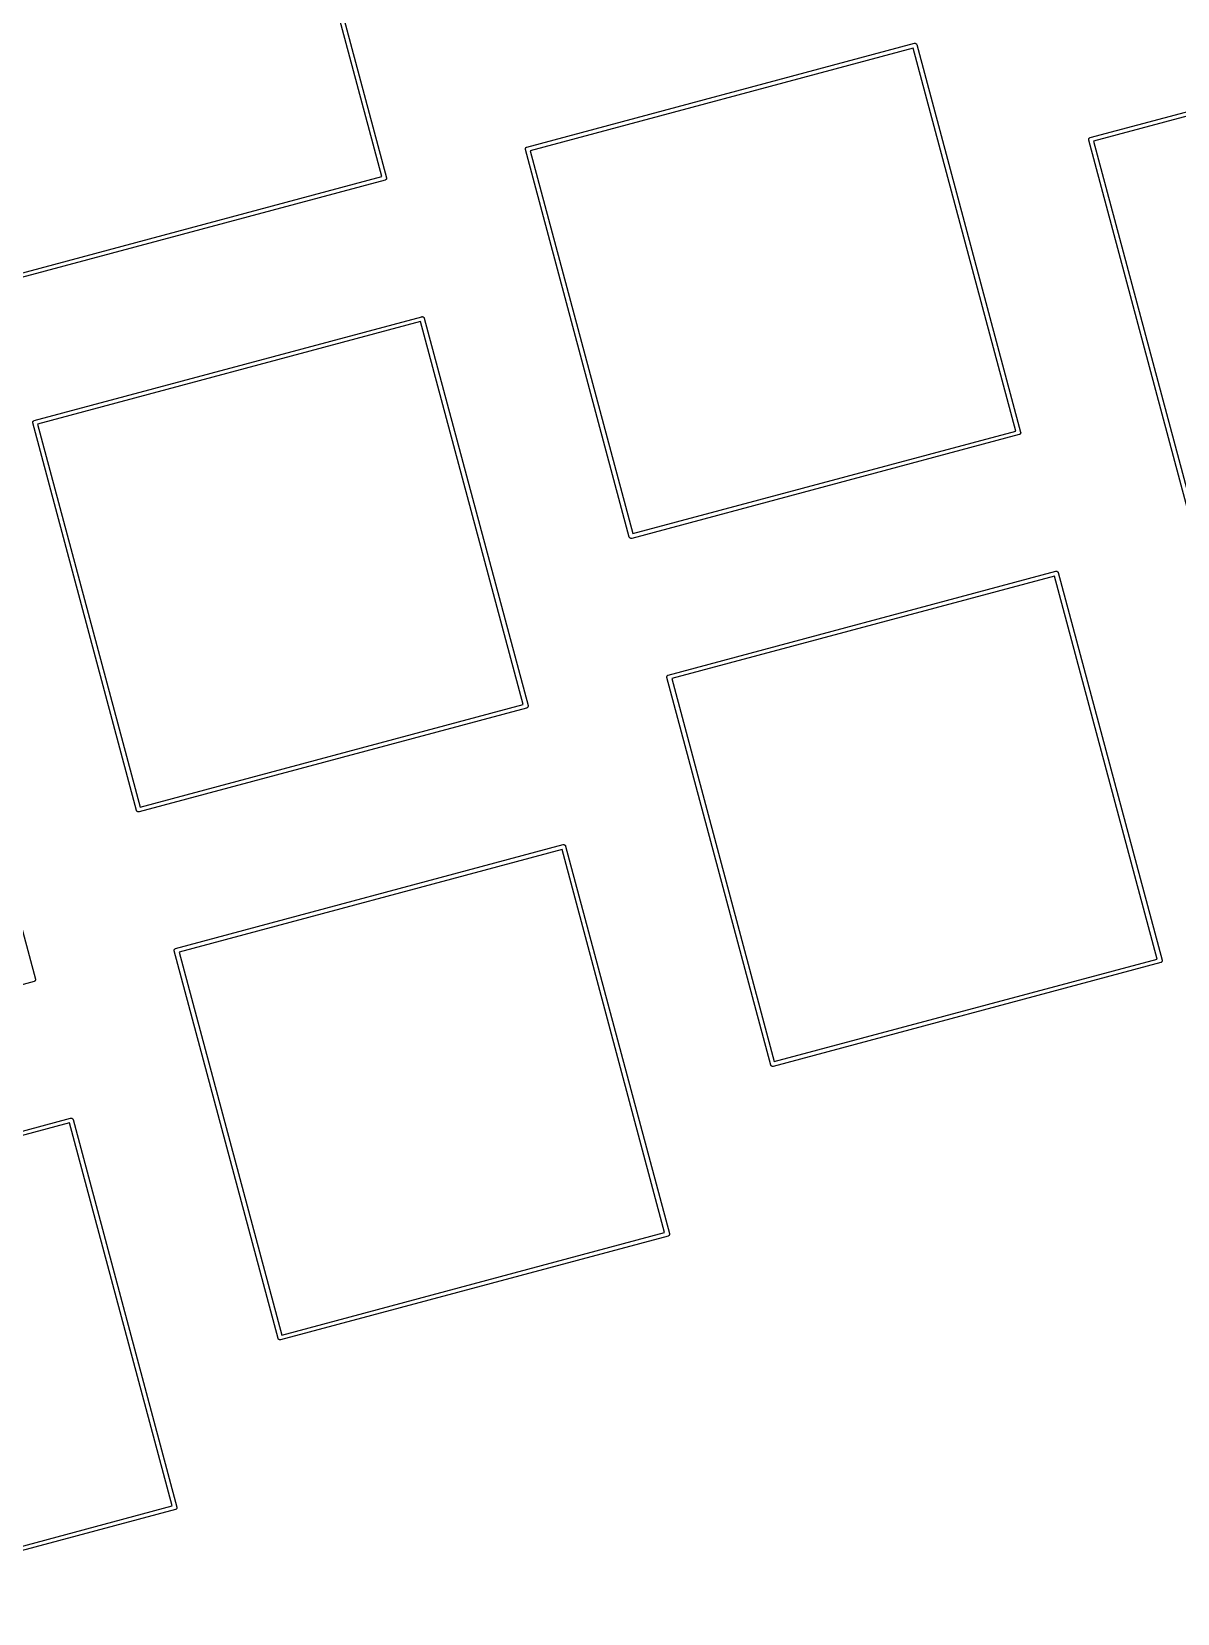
# Model space of a CAD drawing. Extents: x -13 to 326, y -133 to -5.
# Drawn here: x 201.6 to 241.6, y -125.1 to -70 of the extents above; entities that cross this region are included whole.
import ezdxf

# ---------------------------------------------------------------- set-up
doc = ezdxf.new("R2010")
doc.units = 0
doc.header["$MEASUREMENT"] = 0
doc.layers.add('BLACK', color=7, linetype='CONTINUOUS')

msp = doc.modelspace()

# ---------------------------------------------------------------- linework, layer by layer
at = {"layer": 'BLACK', "linetype": 'CONTINUOUS'}
for p, q in [((213.845, -75.0658), (210.269, -61.719)), ((210.395, -61.5995), (214.014, -75.1064)), ((218.901, -74.0397), (232.408, -70.4205)), ((232.408, -70.4205), (232.415, -70.4188)), ((232.408, -70.4205), (232.408, -70.4205)), ((232.415, -70.4188), (232.422, -70.4193)), ((232.422, -70.4193), (232.428, -70.4188)), ((232.428, -70.4188), (232.435, -70.4205)), ((232.435, -70.4205), (232.442, -70.4211)), ((232.442, -70.4211), (232.448, -70.424)), ((232.448, -70.424), (232.454, -70.4257)), ((232.454, -70.4257), (232.46, -70.4296)), ((232.46, -70.4296), (232.466, -70.4325)), ((232.466, -70.4325), (232.471, -70.4372)), ((232.471, -70.4372), (232.476, -70.4411)), ((232.476, -70.4411), (232.48, -70.4467)), ((232.48, -70.4467), (232.485, -70.4515)), ((232.485, -70.4515), (232.488, -70.4576)), ((232.488, -70.4576), (232.492, -70.4631)), ((232.492, -70.4631), (232.493, -70.4697)), ((232.493, -70.4697), (232.493, -70.4697)), ((232.493, -70.4697), (236.113, -83.9765)), ((238.535, -73.7094), (252.042, -70.0902)), ((252.001, -70.2589), (238.654, -73.8351)), ((232.368, -70.5892), (219.021, -74.1654)), ((235.944, -83.9359), (232.368, -70.5892)), ((238.484, -73.7745), (238.486, -73.768)), ((238.485, -73.7813), (238.484, -73.7745)), ((238.484, -73.788), (238.485, -73.7813)), ((238.486, -73.7945), (238.484, -73.788)), ((238.486, -73.7612), (238.489, -73.7551)), ((238.486, -73.768), (238.486, -73.7612)), ((242.105, -87.3014), (238.486, -73.7945)), ((238.486, -73.7945), (238.486, -73.7945)), ((238.489, -73.7551), (238.491, -73.7486)), ((238.491, -73.7486), (238.495, -73.743)), ((238.495, -73.743), (238.498, -73.7369)), ((238.498, -73.7369), (238.502, -73.7321)), ((238.502, -73.7321), (238.506, -73.7265)), ((238.506, -73.7265), (238.512, -73.7227)), ((238.512, -73.7227), (238.517, -73.7179)), ((238.517, -73.7179), (238.523, -73.715)), ((238.523, -73.715), (238.528, -73.7111)), ((238.528, -73.7111), (238.535, -73.7094)), ((238.535, -73.7094), (238.535, -73.7094)), ((238.654, -73.8351), (242.231, -87.1819)), ((218.85, -74.1048), (218.852, -74.0983)), ((218.851, -74.1115), (218.85, -74.1048)), ((218.85, -74.1183), (218.851, -74.1115)), ((218.852, -74.1248), (218.85, -74.1183)), ((218.852, -74.0983), (218.853, -74.0915)), ((222.471, -87.6317), (218.852, -74.1248)), ((218.852, -74.1248), (218.852, -74.1248)), ((218.853, -74.0915), (218.856, -74.0854)), ((218.856, -74.0854), (218.857, -74.0788)), ((218.857, -74.0788), (218.861, -74.0733)), ((218.861, -74.0733), (218.864, -74.0672)), ((218.864, -74.0672), (218.869, -74.0624)), ((218.869, -74.0624), (218.873, -74.0568)), ((218.873, -74.0568), (218.878, -74.0529)), ((218.878, -74.0529), (218.883, -74.0482)), ((218.883, -74.0482), (218.889, -74.0453)), ((218.889, -74.0453), (218.895, -74.0414)), ((218.895, -74.0414), (218.901, -74.0397)), ((218.901, -74.0397), (218.901, -74.0397)), ((219.021, -74.1654), (222.597, -87.5122)), ((213.965, -75.1915), (200.458, -78.8107)), ((200.498, -78.642), (213.845, -75.0658)), ((213.971, -75.1898), (213.965, -75.1915)), ((213.965, -75.1915), (213.965, -75.1915)), ((213.977, -75.1859), (213.971, -75.1898)), ((213.983, -75.183), (213.977, -75.1859)), ((213.988, -75.1782), (213.983, -75.183)), ((213.993, -75.1744), (213.988, -75.1782)), ((213.997, -75.1688), (213.993, -75.1744)), ((214.002, -75.164), (213.997, -75.1688)), ((214.005, -75.1579), (214.002, -75.164)), ((214.009, -75.1524), (214.005, -75.1579)), ((214.01, -75.1458), (214.009, -75.1524)), ((214.013, -75.1397), (214.01, -75.1458)), ((214.014, -75.1329), (214.013, -75.1397)), ((214.014, -75.1064), (214.014, -75.1064)), ((214.014, -75.1064), (214.016, -75.1129)), ((214.016, -75.1264), (214.014, -75.1329)), ((214.016, -75.1129), (214.015, -75.1196)), ((214.015, -75.1196), (214.016, -75.1264)), ((201.733, -83.5704), (215.24, -79.9512)), ((215.199, -80.1199), (201.853, -83.6961)), ((218.776, -93.4667), (215.199, -80.1199)), ((215.24, -79.9512), (215.247, -79.9495)), ((215.24, -79.9512), (215.24, -79.9512)), ((215.247, -79.9495), (215.253, -79.9501)), ((215.253, -79.9501), (215.26, -79.9495)), ((215.26, -79.9495), (215.267, -79.9512)), ((215.267, -79.9512), (215.273, -79.9518)), ((215.273, -79.9518), (215.279, -79.9547)), ((215.279, -79.9547), (215.286, -79.9564)), ((215.286, -79.9564), (215.292, -79.9603)), ((215.292, -79.9603), (215.298, -79.9632)), ((215.298, -79.9632), (215.302, -79.968)), ((215.302, -79.968), (215.308, -79.9718)), ((215.308, -79.9718), (215.312, -79.9774)), ((215.312, -79.9774), (215.317, -79.9822)), ((215.317, -79.9822), (215.32, -79.9883)), ((215.32, -79.9883), (215.323, -79.9939)), ((215.323, -79.9939), (215.325, -80.0004)), ((215.325, -80.0004), (215.325, -80.0004)), ((215.325, -80.0004), (218.944, -93.5073)), ((201.682, -83.6355), (201.684, -83.629)), ((201.683, -83.6423), (201.682, -83.6355)), ((201.682, -83.649), (201.683, -83.6423)), ((201.684, -83.6555), (201.682, -83.649)), ((201.684, -83.629), (201.685, -83.6222)), ((205.303, -97.1624), (201.684, -83.6555)), ((201.684, -83.6555), (201.684, -83.6555)), ((201.685, -83.6222), (201.687, -83.6161)), ((201.687, -83.6161), (201.689, -83.6096)), ((201.689, -83.6096), (201.693, -83.604)), ((201.693, -83.604), (201.696, -83.5979)), ((201.696, -83.5979), (201.701, -83.5931)), ((201.701, -83.5931), (201.705, -83.5875)), ((201.705, -83.5875), (201.71, -83.5837)), ((201.71, -83.5837), (201.715, -83.5789)), ((201.715, -83.5789), (201.721, -83.576)), ((201.721, -83.576), (201.727, -83.5721)), ((201.727, -83.5721), (201.733, -83.5704)), ((201.733, -83.5704), (201.733, -83.5704)), ((201.853, -83.6961), (205.429, -97.0429)), ((236.063, -84.0617), (222.557, -87.6808)), ((222.597, -87.5122), (235.944, -83.9359)), ((236.07, -84.0599), (236.063, -84.0617)), ((236.063, -84.0617), (236.063, -84.0617)), ((236.075, -84.0561), (236.07, -84.0599)), ((236.082, -84.0532), (236.075, -84.0561)), ((236.086, -84.0484), (236.082, -84.0532)), ((236.092, -84.0445), (236.086, -84.0484)), ((236.096, -84.039), (236.092, -84.0445)), ((236.101, -84.0342), (236.096, -84.039)), ((236.103, -84.0281), (236.101, -84.0342)), ((236.107, -84.0225), (236.103, -84.0281)), ((236.109, -84.016), (236.107, -84.0225)), ((236.112, -84.0098), (236.109, -84.016)), ((236.113, -84.0031), (236.112, -84.0098)), ((236.113, -83.9765), (236.113, -83.9765)), ((236.113, -83.9765), (236.114, -83.9831)), ((236.114, -83.9966), (236.113, -84.0031)), ((236.114, -83.9831), (236.114, -83.9898)), ((236.114, -83.9898), (236.114, -83.9966)), ((222.473, -87.6382), (222.471, -87.6317)), ((222.471, -87.6317), (222.471, -87.6317)), ((222.477, -87.6438), (222.473, -87.6382)), ((222.48, -87.6499), (222.477, -87.6438)), ((222.485, -87.6547), (222.48, -87.6499)), ((222.489, -87.6602), (222.485, -87.6547)), ((222.494, -87.6641), (222.489, -87.6602)), ((222.499, -87.6689), (222.494, -87.6641)), ((222.505, -87.6718), (222.499, -87.6689)), ((222.511, -87.6756), (222.505, -87.6718)), ((222.517, -87.6774), (222.511, -87.6756)), ((222.523, -87.6803), (222.517, -87.6774)), ((222.53, -87.6808), (222.523, -87.6803)), ((222.537, -87.6826), (222.53, -87.6808)), ((222.543, -87.682), (222.537, -87.6826)), ((222.55, -87.6826), (222.543, -87.682)), ((222.557, -87.6808), (222.55, -87.6826)), ((222.557, -87.6808), (222.557, -87.6808)), ((223.832, -92.4405), (237.339, -88.8214)), ((237.298, -88.99), (223.951, -92.5663)), ((240.874, -102.337), (237.298, -88.99)), ((237.339, -88.8214), (237.345, -88.8196)), ((237.339, -88.8214), (237.339, -88.8214)), ((237.345, -88.8196), (237.352, -88.8202)), ((237.352, -88.8202), (237.359, -88.8196)), ((237.359, -88.8196), (237.365, -88.8214)), ((237.365, -88.8214), (237.372, -88.822)), ((237.372, -88.822), (237.378, -88.8248)), ((237.378, -88.8248), (237.385, -88.8266)), ((237.385, -88.8266), (237.39, -88.8305)), ((237.39, -88.8305), (237.396, -88.8333)), ((237.396, -88.8333), (237.401, -88.8381)), ((237.401, -88.8381), (237.407, -88.842)), ((237.407, -88.842), (237.411, -88.8475)), ((237.411, -88.8475), (237.415, -88.8523)), ((237.415, -88.8523), (237.418, -88.8585)), ((237.418, -88.8585), (237.422, -88.864)), ((237.422, -88.864), (237.424, -88.8706)), ((237.424, -88.8706), (237.424, -88.8706)), ((237.424, -88.8706), (241.043, -102.377)), ((198.157, -89.5311), (201.776, -103.038)), ((223.781, -92.5057), (223.783, -92.4991)), ((223.782, -92.5124), (223.781, -92.5057)), ((223.781, -92.5192), (223.782, -92.5124)), ((223.783, -92.5257), (223.781, -92.5192)), ((223.783, -92.4924), (223.786, -92.4863)), ((223.783, -92.4991), (223.783, -92.4924)), ((227.402, -106.033), (223.783, -92.5257)), ((223.783, -92.5257), (223.783, -92.5257)), ((223.786, -92.4863), (223.788, -92.4797)), ((223.788, -92.4797), (223.792, -92.4742)), ((223.792, -92.4742), (223.795, -92.468)), ((223.795, -92.468), (223.799, -92.4633)), ((223.799, -92.4633), (223.803, -92.4577)), ((223.803, -92.4577), (223.809, -92.4538)), ((223.809, -92.4538), (223.814, -92.449)), ((223.814, -92.449), (223.82, -92.4462)), ((223.82, -92.4462), (223.825, -92.4423)), ((223.825, -92.4423), (223.832, -92.4405)), ((223.832, -92.4405), (223.832, -92.4405)), ((223.951, -92.5663), (227.528, -105.913)), ((218.895, -93.5924), (205.388, -97.2116)), ((205.429, -97.0429), (218.776, -93.4667)), ((218.902, -93.5907), (218.895, -93.5924)), ((218.895, -93.5924), (218.895, -93.5924)), ((218.907, -93.5868), (218.902, -93.5907)), ((218.913, -93.5839), (218.907, -93.5868)), ((218.918, -93.5791), (218.913, -93.5839)), ((218.924, -93.5753), (218.918, -93.5791)), ((218.928, -93.5697), (218.924, -93.5753)), ((218.932, -93.5649), (218.928, -93.5697)), ((218.935, -93.5588), (218.932, -93.5649)), ((218.939, -93.5532), (218.935, -93.5588)), ((218.941, -93.5467), (218.939, -93.5532)), ((218.944, -93.5406), (218.941, -93.5467)), ((218.944, -93.5073), (218.944, -93.5073)), ((218.944, -93.5073), (218.946, -93.5138)), ((218.946, -93.5273), (218.944, -93.5338)), ((218.944, -93.5338), (218.944, -93.5406)), ((218.946, -93.5138), (218.945, -93.5205)), ((218.945, -93.5205), (218.946, -93.5273)), ((205.305, -97.1689), (205.303, -97.1624)), ((205.303, -97.1624), (205.303, -97.1624)), ((205.309, -97.1745), (205.305, -97.1689)), ((205.312, -97.1806), (205.309, -97.1745)), ((205.316, -97.1854), (205.312, -97.1806)), ((205.32, -97.191), (205.316, -97.1854)), ((205.326, -97.1948), (205.32, -97.191)), ((205.331, -97.1996), (205.326, -97.1948)), ((205.337, -97.2025), (205.331, -97.1996)), ((205.342, -97.2064), (205.337, -97.2025)), ((205.349, -97.2081), (205.342, -97.2064)), ((205.355, -97.211), (205.349, -97.2081)), ((205.362, -97.2116), (205.355, -97.211)), ((205.368, -97.2133), (205.362, -97.2116)), ((205.375, -97.2127), (205.368, -97.2133)), ((205.382, -97.2133), (205.375, -97.2127)), ((205.388, -97.2116), (205.382, -97.2133)), ((205.388, -97.2116), (205.388, -97.2116)), ((206.664, -101.971), (220.171, -98.3521)), ((220.13, -98.5208), (206.783, -102.097)), ((223.706, -111.868), (220.13, -98.5208)), ((220.171, -98.3521), (220.177, -98.3504)), ((220.171, -98.3521), (220.171, -98.3521)), ((220.177, -98.3504), (220.184, -98.351)), ((220.184, -98.351), (220.191, -98.3504)), ((220.191, -98.3504), (220.197, -98.3521)), ((220.197, -98.3521), (220.204, -98.3527)), ((220.204, -98.3527), (220.21, -98.3556)), ((220.21, -98.3556), (220.216, -98.3573)), ((220.216, -98.3573), (220.222, -98.3612)), ((220.222, -98.3612), (220.228, -98.3641)), ((220.228, -98.3641), (220.233, -98.3689)), ((220.233, -98.3689), (220.239, -98.3727)), ((220.239, -98.3727), (220.242, -98.3783)), ((220.242, -98.3783), (220.247, -98.3831)), ((220.247, -98.3831), (220.25, -98.3892)), ((220.25, -98.3892), (220.254, -98.3947)), ((220.254, -98.3947), (220.256, -98.4013)), ((220.256, -98.4013), (220.256, -98.4013)), ((220.256, -98.4013), (223.875, -111.908)), ((206.641, -101.985), (206.645, -101.98)), ((206.645, -101.98), (206.652, -101.977)), ((206.652, -101.977), (206.657, -101.973)), ((206.657, -101.973), (206.664, -101.971)), ((206.664, -101.971), (206.664, -101.971)), ((206.613, -102.036), (206.614, -102.03)), ((206.613, -102.043), (206.613, -102.036)), ((206.613, -102.05), (206.613, -102.043)), ((206.614, -102.056), (206.613, -102.05)), ((206.614, -102.03), (206.615, -102.023)), ((210.234, -115.563), (206.614, -102.056)), ((206.614, -102.056), (206.614, -102.056)), ((206.615, -102.023), (206.618, -102.017)), ((206.618, -102.017), (206.62, -102.01)), ((206.62, -102.01), (206.624, -102.005)), ((206.624, -102.005), (206.626, -101.999)), ((206.626, -101.999), (206.631, -101.994)), ((206.631, -101.994), (206.635, -101.988)), ((206.635, -101.988), (206.641, -101.985)), ((206.783, -102.097), (210.359, -115.444)), ((240.994, -102.463), (227.487, -106.082)), ((227.528, -105.913), (240.874, -102.337)), ((241, -102.461), (240.994, -102.463)), ((240.994, -102.463), (240.994, -102.463)), ((241.006, -102.457), (241, -102.461)), ((241.012, -102.454), (241.006, -102.457)), ((241.017, -102.449), (241.012, -102.454)), ((241.022, -102.445), (241.017, -102.449)), ((241.026, -102.44), (241.022, -102.445)), ((241.031, -102.435), (241.026, -102.44)), ((241.034, -102.429), (241.031, -102.435)), ((241.038, -102.423), (241.034, -102.429)), ((241.04, -102.417), (241.038, -102.423)), ((241.042, -102.411), (241.04, -102.417)), ((241.043, -102.404), (241.042, -102.411)), ((241.043, -102.377), (241.043, -102.377)), ((241.043, -102.377), (241.045, -102.384)), ((241.045, -102.397), (241.043, -102.404)), ((241.045, -102.384), (241.044, -102.391)), ((241.044, -102.391), (241.045, -102.397)), ((201.771, -103.084), (201.767, -103.09)), ((201.773, -103.077), (201.771, -103.084)), ((201.775, -103.071), (201.773, -103.077)), ((201.776, -103.065), (201.775, -103.071)), ((201.776, -103.038), (201.776, -103.038)), ((201.776, -103.038), (201.778, -103.045)), ((201.778, -103.058), (201.776, -103.065)), ((201.778, -103.045), (201.777, -103.051)), ((201.777, -103.051), (201.778, -103.058)), ((201.727, -103.123), (188.22, -106.742)), ((201.733, -103.121), (201.727, -103.123)), ((201.727, -103.123), (201.727, -103.123)), ((201.739, -103.118), (201.733, -103.121)), ((201.745, -103.115), (201.739, -103.118)), ((201.75, -103.11), (201.745, -103.115)), ((201.755, -103.106), (201.75, -103.11)), ((201.759, -103.1), (201.755, -103.106)), ((201.764, -103.096), (201.759, -103.1)), ((201.767, -103.09), (201.764, -103.096)), ((227.404, -106.039), (227.402, -106.033)), ((227.402, -106.033), (227.402, -106.033)), ((227.408, -106.045), (227.404, -106.039)), ((227.41, -106.051), (227.408, -106.045)), ((227.415, -106.056), (227.41, -106.051)), ((227.419, -106.061), (227.415, -106.056)), ((227.425, -106.065), (227.419, -106.061)), ((227.429, -106.07), (227.425, -106.065)), ((227.436, -106.073), (227.429, -106.07)), ((227.441, -106.077), (227.436, -106.073)), ((227.448, -106.078), (227.441, -106.077)), ((227.454, -106.081), (227.448, -106.078)), ((227.46, -106.082), (227.454, -106.081)), ((227.467, -106.083), (227.46, -106.082)), ((227.474, -106.083), (227.467, -106.083)), ((227.481, -106.083), (227.474, -106.083)), ((227.487, -106.082), (227.481, -106.083)), ((227.487, -106.082), (227.487, -106.082)), ((189.495, -111.502), (203.002, -107.883)), ((203.002, -107.883), (203.009, -107.881)), ((203.002, -107.883), (203.002, -107.883)), ((203.009, -107.881), (203.016, -107.882)), ((203.016, -107.882), (203.022, -107.881)), ((203.022, -107.881), (203.029, -107.883)), ((203.029, -107.883), (203.036, -107.883)), ((203.036, -107.883), (203.042, -107.886)), ((203.042, -107.886), (203.048, -107.888)), ((203.048, -107.888), (203.054, -107.892)), ((203.054, -107.892), (203.06, -107.895)), ((203.06, -107.895), (203.065, -107.9)), ((203.065, -107.9), (203.07, -107.903)), ((203.07, -107.903), (203.074, -107.909)), ((203.074, -107.909), (203.079, -107.914)), ((203.079, -107.914), (203.082, -107.92)), ((203.082, -107.92), (203.086, -107.925)), ((203.086, -107.925), (203.087, -107.932)), ((203.087, -107.932), (203.087, -107.932)), ((203.087, -107.932), (206.707, -121.439)), ((202.962, -108.051), (189.615, -111.628)), ((206.538, -121.398), (202.962, -108.051)), ((210.359, -115.444), (223.706, -111.868)), ((223.826, -111.993), (210.319, -115.612)), ((223.832, -111.992), (223.826, -111.993)), ((223.826, -111.993), (223.826, -111.993)), ((223.838, -111.988), (223.832, -111.992)), ((223.844, -111.985), (223.838, -111.988)), ((223.849, -111.98), (223.844, -111.985)), ((223.854, -111.976), (223.849, -111.98)), ((223.858, -111.971), (223.854, -111.976)), ((223.863, -111.966), (223.858, -111.971)), ((223.866, -111.96), (223.863, -111.966)), ((223.87, -111.954), (223.866, -111.96)), ((223.871, -111.948), (223.87, -111.954)), ((223.874, -111.941), (223.871, -111.948)), ((223.875, -111.935), (223.874, -111.941)), ((223.875, -111.908), (223.875, -111.908)), ((223.875, -111.908), (223.877, -111.915)), ((223.877, -111.928), (223.875, -111.935)), ((223.877, -111.915), (223.876, -111.921)), ((223.876, -111.921), (223.877, -111.928)), ((210.235, -115.57), (210.234, -115.563)), ((210.234, -115.563), (210.234, -115.563)), ((210.239, -115.575), (210.235, -115.57)), ((210.242, -115.582), (210.239, -115.575)), ((210.247, -115.586), (210.242, -115.582)), ((210.251, -115.592), (210.247, -115.586)), ((210.256, -115.596), (210.251, -115.592)), ((210.261, -115.601), (210.256, -115.596)), ((210.267, -115.603), (210.261, -115.601)), ((210.273, -115.607), (210.267, -115.603)), ((210.279, -115.609), (210.273, -115.607)), ((210.285, -115.612), (210.279, -115.609)), ((210.292, -115.612), (210.285, -115.612)), ((210.299, -115.614), (210.292, -115.612)), ((210.306, -115.614), (210.299, -115.614)), ((210.312, -115.614), (210.306, -115.614)), ((210.319, -115.612), (210.312, -115.614)), ((210.319, -115.612), (210.319, -115.612)), ((206.657, -121.524), (193.151, -125.143)), ((193.191, -124.975), (206.538, -121.398)), ((206.664, -121.522), (206.657, -121.524)), ((206.657, -121.524), (206.657, -121.524)), ((206.669, -121.518), (206.664, -121.522)), ((206.676, -121.516), (206.669, -121.518)), ((206.68, -121.511), (206.676, -121.516)), ((206.686, -121.507), (206.68, -121.511)), ((206.69, -121.501), (206.686, -121.507)), ((206.695, -121.497), (206.69, -121.501)), ((206.697, -121.49), (206.695, -121.497)), ((206.701, -121.485), (206.697, -121.49)), ((206.703, -121.478), (206.701, -121.485)), ((206.706, -121.472), (206.703, -121.478)), ((206.707, -121.465), (206.706, -121.472)), ((206.707, -121.439), (206.707, -121.439)), ((206.707, -121.439), (206.708, -121.445)), ((206.708, -121.459), (206.707, -121.465)), ((206.708, -121.445), (206.708, -121.452)), ((206.708, -121.452), (206.708, -121.459))]:
    msp.add_line(p, q, dxfattribs=at)

doc.saveas('drawing.dxf')
